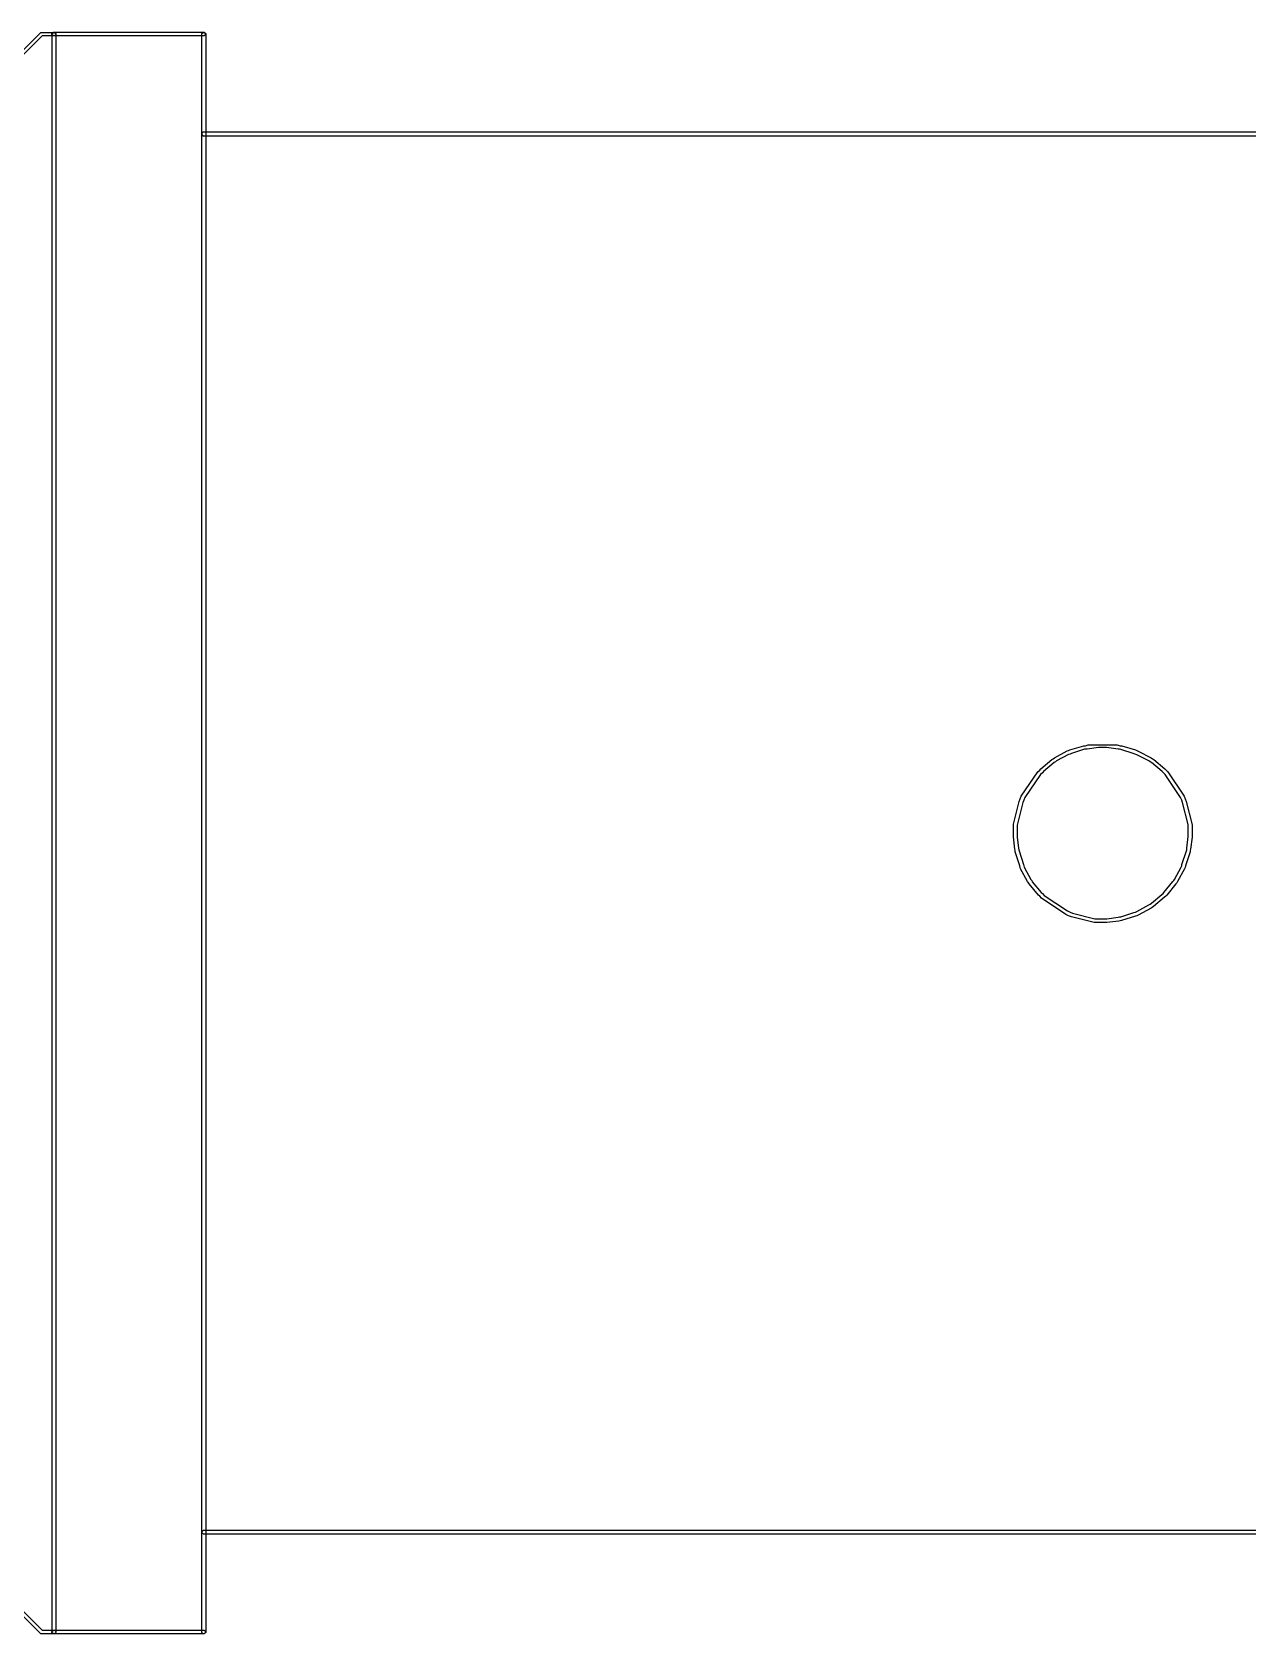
# Model space of a CAD drawing. Extents: x 0.54 to 10.46, y 0.74 to 7.76.
# Drawn here: x 2.3446 to 2.5646, y 3.9673 to 4.2572 of the extents above; entities that cross this region are included whole.
import ezdxf

# ---------------------------------------------------------------- set-up
doc = ezdxf.new("R2010")
doc.units = 0
doc.layers.get('0').update_dxf_attribs({"linetype": 'CONTINUOUS'})

msp = doc.modelspace()

# ---------------------------------------------------------------- linework, layer by layer
at = {"color": 0}
for points in [[(2.33957, 4.2474), (2.33946, 4.2474), (2.33925, 4.24767), (2.33925, 4.24772), (2.33925, 4.25011), (2.34625, 4.25711), (2.34864, 4.25711), (2.34868, 4.25711), (2.34896, 4.25689), (2.34896, 4.25678), (2.34896, 4.25672), (2.34868, 4.25646), (2.34864, 4.25646), (2.34646, 4.25646), (2.33996, 4.24994), (2.33996, 4.24772), (2.33996, 4.24767), (2.33963, 4.2474), (2.33957, 4.2474)], [(2.37571, 4.25646), (2.34864, 4.25646), (2.34853, 4.25646), (2.34825, 4.25672), (2.34825, 4.25678), (2.34825, 4.25689), (2.34853, 4.25717), (2.34864, 4.25717), (2.37571, 4.25717), (2.37576, 4.25717), (2.37608, 4.25689), (2.37608, 4.25678), (2.37608, 4.25672), (2.37576, 4.25646), (2.37571, 4.25646)], [(2.37571, 3.96733), (2.3756, 3.96733), (2.37537, 3.96761), (2.37537, 3.96767), (2.37537, 4.25678), (2.37537, 4.25689), (2.3756, 4.25711), (2.37571, 4.25711), (2.37576, 4.25711), (2.37608, 4.25689), (2.37608, 4.25678), (2.37608, 3.96767), (2.37608, 3.96761), (2.37576, 3.96733), (2.37571, 3.96733)], [(3.03196, 4.23833), (2.37571, 4.23833), (2.3756, 4.23833), (2.37537, 4.23867), (2.37537, 4.23872), (2.37537, 4.23882), (2.3756, 4.2391), (2.37571, 4.2391), (3.03196, 4.2391), (3.03201, 4.2391), (3.03233, 4.23882), (3.03233, 4.23872), (3.03233, 4.23867), (3.03201, 4.23833), (3.03196, 4.23833)], [(2.53836, 4.09608), (2.53678, 4.09608), (2.53267, 4.09711), (2.53217, 4.09728), (2.53168, 4.0975), (2.52729, 4.10047), (2.52696, 4.10081), (2.52675, 4.10101), (2.52501, 4.10303), (2.5249, 4.10325), (2.52474, 4.10346), (2.52349, 4.10579), (2.52344, 4.10601), (2.52333, 4.10628), (2.52251, 4.10883), (2.52251, 4.10906), (2.52246, 4.10932), (2.52219, 4.11154), (2.52219, 4.11225), (2.52219, 4.11382), (2.52322, 4.11794), (2.52344, 4.11843), (2.5236, 4.11893), (2.52658, 4.12332), (2.52696, 4.12364), (2.52713, 4.12386), (2.52914, 4.12554), (2.5294, 4.12565), (2.52962, 4.12582), (2.5319, 4.12711), (2.53217, 4.12717), (2.53239, 4.12728), (2.53494, 4.12804), (2.53521, 4.12804), (2.53569, 4.12819), (2.54096, 4.12819), (2.5415, 4.12804), (2.54178, 4.12804), (2.54428, 4.12728), (2.54454, 4.12717), (2.54476, 4.12706), (2.5471, 4.12582), (2.54736, 4.12565), (2.54758, 4.12554), (2.54958, 4.12386), (2.54981, 4.12364), (2.55012, 4.12332), (2.55306, 4.11893), (2.55328, 4.11843), (2.55344, 4.11794), (2.55453, 4.11372), (2.55453, 4.11225), (2.55453, 4.11149), (2.55425, 4.10932), (2.55419, 4.10906), (2.55414, 4.10883), (2.55333, 4.10628), (2.55328, 4.10601), (2.55317, 4.10579), (2.55186, 4.10346), (2.55176, 4.10325), (2.5516, 4.10303), (2.54992, 4.10101), (2.54975, 4.10081), (2.54953, 4.10064), (2.54753, 4.09896), (2.54731, 4.09879), (2.5471, 4.09868), (2.54476, 4.09739), (2.54454, 4.09728), (2.54428, 4.09722), (2.54172, 4.0964), (2.5415, 4.09636), (2.54124, 4.09631), (2.53907, 4.09608), (2.53836, 4.09608)], [(2.53836, 4.12771), (2.5376, 4.12771), (2.53554, 4.12744), (2.53532, 4.12739), (2.53504, 4.12739), (2.53267, 4.12663), (2.53244, 4.12651), (2.53217, 4.12646), (2.53, 4.12528), (2.52979, 4.12511), (2.52957, 4.125), (2.52761, 4.12337), (2.52746, 4.12315), (2.52707, 4.12283), (2.52425, 4.11865), (2.52408, 4.11817), (2.52387, 4.11774), (2.52289, 4.11367), (2.52289, 4.11225), (2.52289, 4.11149), (2.52311, 4.10949), (2.52317, 4.10921), (2.52322, 4.109), (2.52399, 4.10656), (2.52408, 4.10628), (2.52414, 4.10607), (2.52533, 4.10385), (2.5255, 4.10363), (2.52561, 4.1034), (2.52724, 4.10151), (2.52746, 4.10129), (2.52778, 4.10097), (2.53196, 4.09814), (2.53244, 4.09793), (2.53288, 4.09776), (2.53694, 4.09674), (2.53836, 4.09674), (2.53911, 4.09674), (2.54112, 4.097), (2.54139, 4.09706), (2.54161, 4.09711), (2.544, 4.09787), (2.54428, 4.09793), (2.54449, 4.09804), (2.54671, 4.09928), (2.54693, 4.09939), (2.54715, 4.09956), (2.54904, 4.10113), (2.54926, 4.10129), (2.54943, 4.10151), (2.55106, 4.10346), (2.55122, 4.10363), (2.55132, 4.10385), (2.55251, 4.10607), (2.55263, 4.10628), (2.55268, 4.10656), (2.5535, 4.109), (2.55354, 4.10921), (2.55354, 4.10949), (2.55382, 4.1116), (2.55382, 4.11225), (2.55382, 4.11376), (2.55279, 4.11774), (2.55263, 4.11817), (2.5524, 4.11865), (2.54964, 4.12283), (2.54932, 4.12315), (2.5491, 4.12337), (2.54715, 4.125), (2.54693, 4.12511), (2.54671, 4.12528), (2.54454, 4.12642), (2.54432, 4.12646), (2.54406, 4.12657), (2.54161, 4.12733), (2.54139, 4.12739), (2.54112, 4.12744), (2.53901, 4.12771), (2.53836, 4.12771)], [(3.04465, 3.9854), (2.37576, 3.9854), (2.37565, 3.9854), (2.37537, 3.98568), (2.37537, 3.98574), (2.37537, 3.98583), (2.37565, 3.98611), (2.37576, 3.98611), (3.04465, 3.98611), (3.04471, 3.98611), (3.04497, 3.98583), (3.04497, 3.98574), (3.04497, 3.98568), (3.04471, 3.9854), (3.04465, 3.9854)], [(2.34864, 3.96733), (2.34625, 3.96733), (2.33925, 3.97439), (2.33925, 3.97672), (2.33925, 3.97683), (2.33946, 3.97706), (2.33957, 3.97706), (2.33963, 3.97706), (2.33996, 3.97683), (2.33996, 3.97672), (2.33996, 3.97456), (2.34646, 3.96804), (2.34864, 3.96804), (2.34868, 3.96804), (2.34896, 3.96778), (2.34896, 3.96767), (2.34896, 3.96761), (2.34868, 3.96733), (2.34864, 3.96733)], [(2.37571, 3.96733), (2.34864, 3.96733), (2.34853, 3.96733), (2.34825, 3.96761), (2.34825, 3.96767), (2.34825, 3.96778), (2.34853, 3.96804), (2.34864, 3.96804), (2.37571, 3.96804), (2.37576, 3.96804), (2.37608, 3.96778), (2.37608, 3.96767), (2.37608, 3.96761), (2.37576, 3.96733), (2.37571, 3.96733)]]:
    msp.add_lwpolyline(points, close=True, dxfattribs=at)
at = {"color": 9}
msp.add_lwpolyline([(2.34864, 3.96733), (2.34853, 3.96733), (2.34831, 3.96761), (2.34831, 3.96767), (2.34831, 4.25678), (2.34831, 4.25689), (2.34853, 4.25711), (2.34864, 4.25711), (2.34868, 4.25711), (2.34896, 4.25689), (2.34896, 4.25678), (2.34896, 3.96767), (2.34896, 3.96761), (2.34868, 3.96733), (2.34864, 3.96733)], close=True, dxfattribs=at)

doc.saveas('drawing.dxf')
